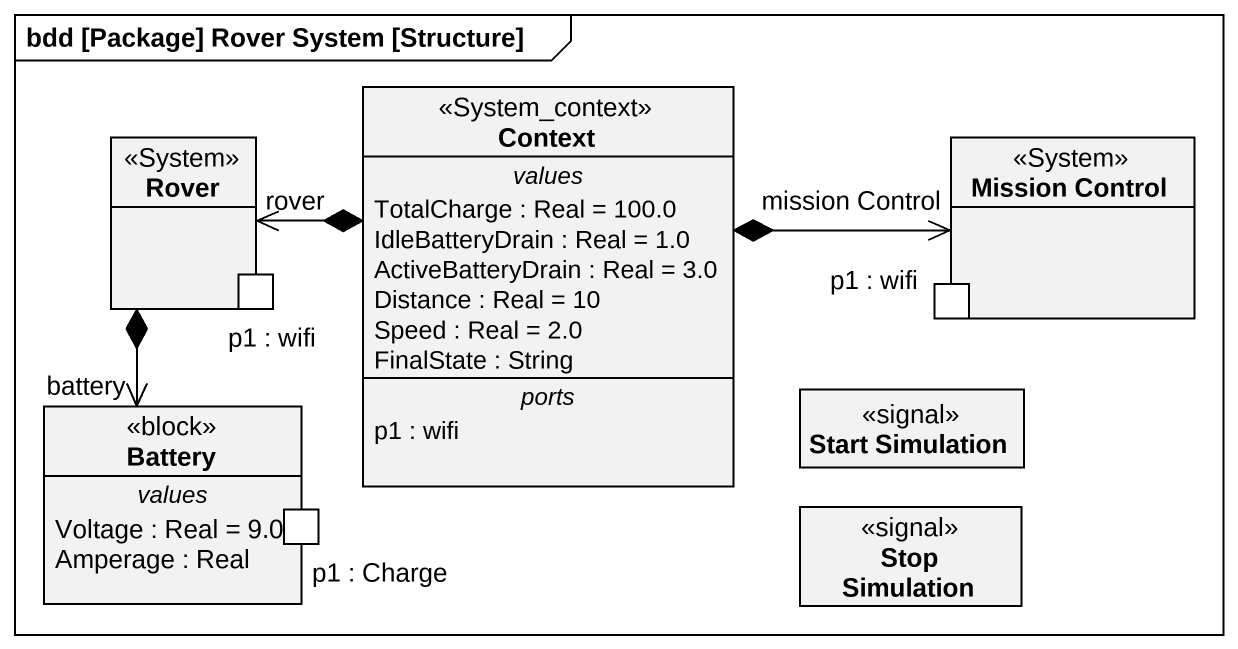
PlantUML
@startuml
mainframe bdd [Package] Rover System [Structure]
allowmixing
hide circle
hide empty members
class Context <<System_context>> {
  -- values --
  TotalCharge : Real = 100.0
  IdleBatteryDrain : Real = 1.0
  ActiveBatteryDrain : Real = 3.0
  Distance : Real = 10
  Speed : Real = 2.0
  FinalState : String
  -- ports --
  p1 : wifi
}
rectangle Rover <<System>> {
  port "p1 : wifi" as p1_wifi
}
rectangle "Mission Control" as Mission_Control <<System>> {
  port "p1 : wifi" as p1_wifi_2
}
class Battery <<block>> {
  -- values --
  Voltage : Real = 9.0
  Amperage : Real
  -- ports --
  p1 : Charge
}
class "Start Simulation" as Start_Simulation <<signal>>
class "Stop Simulation" as Stop_Simulation <<signal>>
Context *-left-> "rover" Rover
Context *-right-> "mission Control" Mission_Control
Rover *--> "battery" Battery
@enduml
